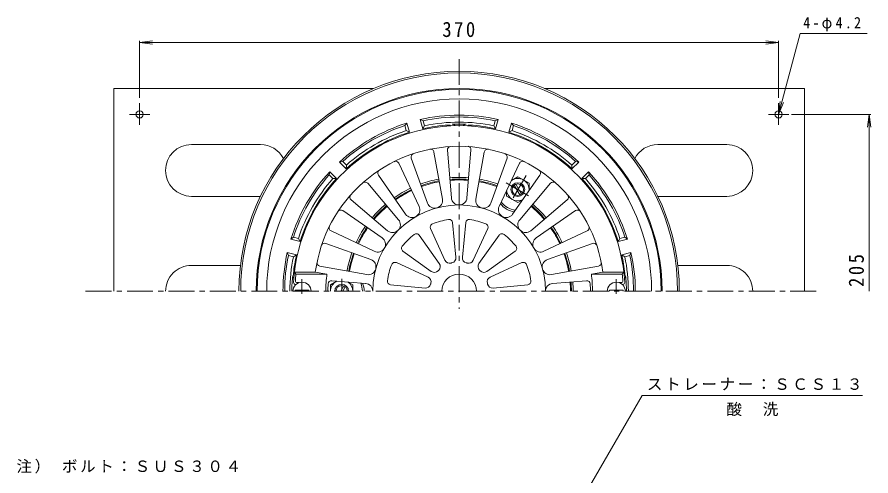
# Model space of a CAD drawing. Units: millimetres, scale not verified. Extents: x -301 to 216, y -356 to 380.
# Drawn here: x -299.5 to 194.9, y 114.6 to 380.4 of the extents above; entities that cross this region are included whole.
import ezdxf

# ---------------------------------------------------------------- set-up
doc = ezdxf.new("R2010")
doc.units = ezdxf.units.MM
doc.header["$LTSCALE"] = 3
doc.linetypes.add('CHAIN1', pattern=[8, 5, -1, 1, -1])
for name, color, linetype, lineweight in [('0-0_通り芯', 3, 'Continuous', 9), ('0-1_躯体', 2, 'Continuous', 9), ('0-2_仕上', 6, 'Continuous', 9), ('0-4_その他', 7, 'Continuous', 9), ('0-5_寸法', 7, 'Continuous', 9), ('0-A', 2, 'Continuous', 9)]:
    doc.layers.add(name, color=color, linetype=linetype, lineweight=lineweight)
doc.styles.add('ＭＳ ゴシック', font='')
doc.styles.get('ＭＳ ゴシック').set_extended_font_data('MS Gothic')

msp = doc.modelspace()

# ---------------------------------------------------------------- linework, layer by layer
at = {"layer": '0-0_通り芯', "linetype": 'CHAIN1'}
for p, q in [((-43.5, 356.075), (-43.5, 211.316)), ((-259.779, 221.523), (166.071, 221.523))]:
    msp.add_line(p, q, dxfattribs=at)
at = {"layer": '0-0_通り芯'}
for radius, start, end in [(127.5, 0, 180), (126.5, 0, 180), (64.5, 100.2281, 109.76935), (64.5, 85.22809, 94.76926), (64.5, 70.22815, 79.76929), (64.5, 115.22823, 124.76952), (64.5, 130.22838, 139.76978), (64.5, 40.2285, 49.76959), (64.5, 145.22865, 154.77003), (64.5, 25.22882, 34.76982), (64.5, 160.229, 169.77042), (64.5, 10.22911, 19.7701), (64.5, 0, 4.77045)]:
    msp.add_arc((-43.5, 221.523), radius, start, end, dxfattribs=at)
at = {"layer": '0-1_躯体'}
for p, q in [((-74.915, 317.513), (-73.743, 318.936)), ((-74.137, 314.611), (-74.915, 317.513)), ((-72.318, 313.619), (-73.743, 318.936)), ((-64.591, 315.69), (-66.016, 321.007)), ((-66.016, 321.007), (-64.289, 320.36)), ((-63.512, 317.458), (-64.591, 315.69)), ((-63.512, 317.458), (-64.289, 320.36)), ((-23.488, 317.458), (-22.711, 320.36)), ((-22.409, 315.69), (-23.488, 317.458)), ((-22.711, 320.36), (-20.984, 321.007)), ((-22.409, 315.69), (-20.984, 321.007)), ((-14.682, 313.619), (-13.257, 318.936)), ((-13.257, 318.936), (-12.085, 317.513)), ((-12.863, 314.611), (-12.085, 317.513)), ((-72.318, 313.619), (-74.137, 314.611)), ((-12.863, 314.611), (-14.682, 313.619)), ((-112.741, 296.421), (-110.923, 296.724)), ((-108.798, 294.599), (-110.923, 296.724)), ((21.798, 294.599), (23.923, 296.724)), ((23.923, 296.724), (25.741, 296.421)), ((-108.849, 292.529), (-112.741, 296.421)), ((-108.798, 294.599), (-108.849, 292.529)), ((21.849, 292.529), (21.798, 294.599)), ((21.849, 292.529), (25.741, 296.421)), ((-118.701, 288.946), (-118.398, 290.764)), ((-116.576, 286.821), (-118.701, 288.946)), ((-114.506, 286.872), (-118.398, 290.764)), ((-114.506, 286.872), (-116.576, 286.821)), ((27.506, 286.872), (31.398, 290.764)), ((29.576, 286.821), (27.506, 286.872)), ((29.576, 286.821), (31.701, 288.946)), ((31.398, 290.764), (31.701, 288.946)), ((-140.913, 251.766), (-139.49, 252.938)), ((-136.588, 252.16), (-139.49, 252.938)), ((-136.588, 252.16), (-135.597, 250.341)), ((48.597, 250.341), (49.588, 252.16)), ((49.588, 252.16), (52.49, 252.938)), ((52.49, 252.938), (53.913, 251.766)), ((-135.597, 250.341), (-140.913, 251.766)), ((48.597, 250.341), (53.913, 251.766)), ((-137.667, 242.614), (-142.984, 244.039)), ((-142.337, 242.312), (-142.984, 244.039)), ((-139.435, 241.535), (-142.337, 242.312)), ((-137.667, 242.614), (-139.435, 241.535)), ((50.667, 242.614), (55.984, 244.039)), ((50.667, 242.614), (52.435, 241.535)), ((52.435, 241.535), (55.337, 242.312)), ((55.337, 242.312), (55.984, 244.039))]:
    msp.add_line(p, q, dxfattribs=at)
at = {"layer": '0-1_躯体', "color": 4, "linetype": 'CHAIN1'}
for p, q in [((-4.774, 288.598), (-13.815, 272.938)), ((-3.274, 276.825), (-16.434, 284.423)), ((-111.505, 228.711), (-111.506, 221.523))]:
    msp.add_line(p, q, dxfattribs=at)
at = {"layer": '0-1_躯体', "color": 4}
for p, q in [((-13.229, 285.763), (-9.497, 287.918)), ((-2.997, 284.165), (-9.497, 287.918)), ((-8.287, 277.322), (-11.573, 283.013)), ((-7.421, 277.822), (-10.707, 283.513)), ((-2.997, 279.86), (-2.997, 284.165)), ((-15.993, 276.668), (-15.992, 279.898)), ((-9.492, 272.915), (-15.993, 276.668)), ((-9.492, 272.915), (-6.7, 274.527)), ((-114.275, 227.43), (-118.001, 225.279)), ((-118.001, 221.523), (-118.001, 225.279)), ((-112.083, 221.523), (-110.296, 224.618)), ((-110.928, 221.523), (-109.43, 224.118)), ((-105.01, 225.278), (-107.8, 226.889)), ((-105.01, 225.278), (-105.01, 221.523))]:
    msp.add_line(p, q, dxfattribs=at)
for radius in [4, 3.324]:
    msp.add_circle((-9.497, 280.418), radius, dxfattribs=at)
at = {"layer": '0-1_躯体'}
for centre, radius, start, end in [((-43.5, 221.523), 117.5, 0, 180), ((-43.5, 221.523), 117, 0, 180), ((-43.5, 221.523), 111.441, 0, 180), ((-43.5, 221.523), 102, 77.24747, 102.75253), ((-43.5, 221.523), 101, 78.12161, 101.87839), ((-43.5, 221.523), 102, 107.24747, 132.75253), ((-43.5, 221.523), 101, 108.12161, 131.87839), ((-43.5, 221.523), 96.5, 93.6559, 102.62437), ((-43.5, 221.523), 98, 78.21727, 101.78273), ((-49.5, 315.796), 2, 53.43259, 94.32849), ((-43.5, 236.523), 81.876, 87.12955, 92.87045), ((-47.5, 316.298), 2, 36.68674, 92.87048), ((-39.5, 316.298), 2, 87.12952, 143.31386), ((-37.5, 315.796), 2, 85.67151, 126.57024), ((-43.5, 221.523), 96.5, 77.37563, 86.3441), ((-43.5, 221.523), 102, 47.24747, 72.75253), ((-43.5, 221.523), 101, 48.12161, 71.87839), ((-43.5, 221.523), 96.5, 107.37563, 132.62437), ((-43.5, 221.523), 98, 108.21727, 131.78273), ((-43.5, 221.523), 96.5, 47.37563, 72.62437), ((-43.5, 221.523), 98, 48.21727, 71.78273), ((-43.5, 221.523), 102, 137.24747, 162.75253), ((-43.5, 221.523), 101, 138.12161, 161.87839), ((-43.5, 221.523), 98, 138.21727, 161.78273), ((-43.5, 221.523), 96.5, 137.37563, 162.62437), ((-43.5, 221.523), 66, 85.22812, 94.76932), ((-43.5, 221.523), 96.5, 17.37563, 42.62437), ((-43.5, 221.523), 98, 18.21727, 41.78273), ((-43.5, 221.523), 102, 17.24747, 42.75253), ((-43.5, 221.523), 101, 18.12161, 41.87839), ((-43.5, 221.523), 66, 100.22812, 109.76938), ((-43.5, 221.523), 65, 100.2281, 109.76939), ((-43.5, 221.523), 65, 85.22809, 94.76929), ((-43.5, 221.523), 65, 70.22816, 79.76932), ((-43.5, 221.523), 66, 70.2282, 79.76932), ((-43.5, 221.523), 66, 115.22823, 124.76958), ((-43.5, 221.523), 65, 115.22824, 124.76953), ((-9.5, 280.413), 13, 218.9904, 261.02246), ((-9.5, 280.413), 12, 216.66089, 263.35352), ((-43.5, 221.523), 66, 130.22842, 139.76976), ((-43.5, 221.523), 65, 130.22841, 139.76979), ((-43.5, 221.523), 65, 40.22852, 49.76955), ((-43.5, 221.523), 66, 40.22855, 49.76958), ((-43.5, 221.523), 66, 145.22873, 154.77005), ((-43.5, 221.523), 65, 145.22868, 154.77003), ((-43.5, 221.523), 65, 25.22882, 34.76981), ((-43.5, 221.523), 66, 25.22887, 34.76984), ((-43.5, 221.523), 102, 167.24747, 180), ((-43.5, 221.523), 101, 168.12161, 180), ((-43.5, 221.523), 96.5, 167.37564, 173.92558), ((-43.5, 221.523), 66, 160.22902, 169.7704), ((-43.5, 221.523), 65, 160.22902, 169.77037), ((-43.5, 221.523), 65, 10.22916, 19.77013), ((-43.5, 221.523), 66, 10.22914, 19.7701), ((-43.5, 221.523), 96.5, 6.07442, 12.62436), ((-43.5, 221.523), 101, 0, 11.87839), ((-43.5, 221.523), 102, 0, 12.75253), ((-43.5, 221.523), 98, 168.21727, 180), ((-43.5, 221.523), 98, 0, 11.78273), ((-58.5, 221.523), 81.876, 173.5304, 180), ((-137.867, 230.523), 2, 173.52994, 227.9836), ((-137.469, 231.523), 2, 173.9258, 215.73607), ((50.469, 231.523), 2, 324.26527, 6.0742), ((50.867, 230.523), 2, 312.01678, 6.47006), ((-28.5, 221.523), 81.876, 0, 6.4696), ((-111.5, 221.523), 12, 0, 23.35352), ((-111.5, 221.523), 13, 0, 21.02246), ((-43.5, 221.523), 65, 0, 4.77045), ((-43.5, 221.523), 66, 0, 4.77049)]:
    msp.add_arc(centre, radius, start, end, dxfattribs=at)
at = {"layer": '0-1_躯体', "color": 4}
for centre, radius, start, end in [((-9.5, 280.413), 6.5, 354.74289, 125.20987), ((-9.5, 280.413), 6.5, 184.33124, 295.44144), ((-111.5, 221.523), 6.5, 115.16208, 180), ((-111.506, 221.523), 4, 0.00038, 179.9995), ((-111.506, 221.523), 3.324, 0.00046, 179.99939), ((-111.5, 221.523), 6.5, 359.99985, 55.41676)]:
    msp.add_arc(centre, radius, start, end, dxfattribs=at)
at = {"layer": '0-2_仕上'}
for p, q in [((-58.057, 302.196), (-53.144, 274.974)), ((-50.316, 303.215), (-48.016, 275.649)), ((-36.681, 303.215), (-38.981, 275.649)), ((-28.94, 302.196), (-33.853, 274.974)), ((-71.227, 298.666), (-61.87, 272.635)), ((-15.77, 298.666), (-25.127, 272.635)), ((-78.44, 295.679), (-66.649, 270.656)), ((-8.557, 295.679), (-20.348, 270.656)), ((-90.249, 288.861), (-74.473, 266.139)), ((3.252, 288.861), (-12.524, 266.139)), ((-96.442, 284.109), (-78.577, 262.99)), ((9.445, 284.109), (-8.42, 262.99)), ((-106.084, 274.467), (-84.965, 256.602)), ((19.087, 274.467), (-2.032, 256.602)), ((-110.837, 268.273), (-88.114, 252.498)), ((23.84, 268.273), (1.117, 252.498)), ((-60.088, 257.866), (-51.71, 239.512)), ((-47.303, 261.291), (-45.382, 241.207)), ((-39.694, 261.291), (-41.615, 241.207)), ((-26.909, 257.866), (-35.287, 239.512)), ((-117.654, 256.465), (-92.631, 244.674)), ((-66.678, 254.061), (-54.972, 237.628)), ((-20.319, 254.061), (-32.025, 237.628)), ((30.657, 256.465), (5.634, 244.674)), ((-120.642, 249.252), (-94.611, 239.895)), ((33.645, 249.252), (7.614, 239.895)), ((-76.036, 244.702), (-59.604, 232.996)), ((-10.96, 244.702), (-27.393, 232.996)), ((-79.841, 238.112), (-61.487, 229.734)), ((-7.156, 238.112), (-25.51, 229.734)), ((-138.866, 232.523), (-137.971, 231.523)), ((-126.775, 232.523), (-138.866, 232.523)), ((-126.775, 232.523), (-120.048, 231.523)), ((-124.171, 236.081), (-96.949, 231.169)), ((37.174, 236.081), (9.952, 231.169)), ((39.778, 232.523), (33.051, 231.523)), ((39.778, 232.523), (51.869, 232.523)), ((51.869, 232.523), (50.974, 231.523)), ((-120.048, 231.523), (-137.971, 231.523)), ((-117.215, 227.675), (-97.624, 226.04)), ((30.218, 227.675), (10.627, 226.04)), ((33.051, 231.523), (50.974, 231.523)), ((-137.901, 225.523), (-138.367, 225.523)), ((-136.103, 226.523), (-137.307, 226.523)), ((-83.267, 225.328), (-63.183, 223.406)), ((-3.73, 225.328), (-23.814, 223.406)), ((49.103, 226.523), (50.31, 226.523)), ((50.901, 225.523), (51.37, 225.523)), ((-138.5, 222.124), (-130.5, 222.124)), ((-138.5, 221.524), (-138.5, 222.124)), ((-130.5, 221.524), (-130.5, 222.124)), ((43.5, 221.524), (43.5, 222.124)), ((51.5, 222.124), (43.5, 222.124)), ((51.5, 221.524), (51.5, 222.124))]:
    msp.add_line(p, q, dxfattribs=at)
at = {"layer": '0-2_仕上', "linetype": 'CHAIN1'}
for p, q in [((-134.5, 220.082), (-134.5, 228.583)), ((47.5, 220.082), (47.5, 228.583))]:
    msp.add_line(p, q, dxfattribs=at)
at = {"layer": '0-2_仕上'}
for centre, radius, start, end in [((-43.499, 221.523), 96, 3.017, 176.983), ((-43.499, 221.523), 84, 7.52466, 172.47534), ((-60.025, 301.84), 2, 10.22971, 101.6272), ((-48.323, 303.381), 2, 93.37323, 184.77032), ((-38.635, 303.64), 2, 347.72971, 79.1272), ((-26.972, 301.84), 2, 78.37323, 169.77032), ((-80.249, 294.826), 2, 25.22971, 116.6272), ((-69.345, 299.343), 2, 108.37323, 199.77032), ((-17.652, 299.343), 2, 340.22971, 71.6272), ((-6.748, 294.826), 2, 63.37323, 154.77032), ((-88.606, 290.002), 2, 123.37323, 214.77032), ((1.609, 290.002), 2, 325.22971, 56.6272), ((-97.969, 282.817), 2, 40.22971, 131.6272), ((10.972, 282.817), 2, 48.37323, 139.77032), ((-104.792, 275.994), 2, 138.37323, 229.77032), ((17.795, 275.994), 2, 310.22971, 41.6272), ((-57.636, 274.157), 4.5, 199.77057, 285.03438), ((-57.573, 274.174), 4.5, 284.96577, 10.22958), ((-43.531, 276.023), 4.5, 184.77057, 270.03438), ((-43.466, 276.023), 4.5, 269.96577, 355.22958), ((-29.424, 274.174), 4.5, 169.77057, 255.03438), ((-29.361, 274.157), 4.5, 254.96577, 340.22958), ((-111.977, 266.63), 2, 55.22971, 146.6272), ((-43.499, 221.523), 50, 0.03436, 179.96564), ((-70.72, 268.738), 4.5, 299.96577, 25.22958), ((-16.277, 268.738), 4.5, 154.77057, 240.03438), ((24.98, 266.63), 2, 33.37323, 124.77032), ((-82.013, 260.083), 4.5, 314.96577, 40.22958), ((-70.777, 268.705), 4.5, 214.77057, 300.03438), ((-43.499, 221.523), 42, 98.33109, 111.66882), ((-49.294, 261.101), 2, 5.46509, 98.33093), ((-37.703, 261.101), 2, 81.66895, 174.53519), ((-43.499, 221.523), 42, 68.33109, 81.66882), ((-16.22, 268.705), 4.5, 239.96577, 325.22958), ((-4.984, 260.083), 4.5, 139.77057, 225.03438), ((-116.802, 258.274), 2, 153.37323, 244.77032), ((-58.268, 258.696), 2, 111.66895, 204.53519), ((-28.729, 258.696), 2, 335.46509, 68.33093), ((29.805, 258.274), 2, 295.22971, 26.6272), ((-90.681, 248.801), 4.5, 329.96577, 55.22958), ((-82.059, 260.037), 4.5, 229.77057, 315.03438), ((-43.499, 221.523), 42, 128.33109, 141.66882), ((-68.307, 252.901), 2, 35.46509, 128.33093), ((-18.69, 252.901), 2, 51.66895, 144.53519), ((-43.499, 221.523), 42, 38.33109, 51.66882), ((-4.938, 260.037), 4.5, 224.96577, 310.22958), ((3.684, 248.801), 4.5, 124.77057, 210.03438), ((-121.319, 247.37), 2, 70.22971, 161.6272), ((-74.876, 246.331), 2, 141.66895, 234.53519), ((-12.121, 246.331), 2, 305.46509, 38.33093), ((34.322, 247.37), 2, 18.37323, 109.77032), ((-90.713, 248.745), 4.5, 244.77057, 330.03438), ((3.716, 248.745), 4.5, 209.96577, 295.22958), ((-123.816, 238.049), 2, 168.37323, 259.77032), ((-96.133, 235.66), 4.5, 344.96577, 70.22958), ((-80.672, 236.293), 2, 65.46509, 158.33093), ((-57.415, 235.888), 3, 314.09177, 35.465), ((-48.98, 240.757), 3, 204.53481, 285.90804), ((-43.499, 221.523), 17, 104.09204, 105.908), ((-48.368, 240.921), 3, 284.09177, 5.465), ((-38.629, 240.921), 3, 174.53481, 255.90804), ((-43.498, 221.523), 17, 74.09204, 75.908), ((-38.017, 240.757), 3, 254.09177, 335.465), ((-29.582, 235.888), 3, 144.53481, 225.90804), ((-6.325, 236.293), 2, 21.66895, 114.53519), ((9.136, 235.66), 4.5, 109.77057, 195.03438), ((36.819, 238.049), 2, 280.22971, 11.6272), ((-96.15, 235.597), 4.5, 259.77057, 345.03438), ((-43.499, 221.523), 42, 158.33109, 171.66882), ((-57.863, 235.439), 3, 234.53481, 315.90804), ((-43.499, 221.523), 17, 134.09204, 135.908), ((-43.498, 221.523), 17, 44.09204, 45.908), ((-29.134, 235.439), 3, 224.09177, 305.465), ((-43.499, 221.523), 42, 8.33109, 21.66882), ((9.153, 235.597), 4.5, 194.96577, 280.22958), ((-137.307, 227.523), 1, 176.3403, 270), ((-43.499, 221.523), 95, 173.95764, 176.3403), ((-43.498, 221.523), 77.201, 172.55745, 179.99956), ((-117.382, 225.682), 2, 85.22945, 176.77815), ((-83.076, 227.319), 2, 171.66895, 264.53519), ((-62.733, 227.005), 3, 344.09177, 65.465), ((-43.498, 221.523), 10, 0.00383, 179.99617), ((-24.264, 227.005), 3, 114.53481, 195.90804), ((-3.921, 227.319), 2, 275.46509, 8.33093), ((30.385, 225.682), 2, 3.22185, 94.77055), ((-43.499, 221.523), 77.201, 0.00044, 7.44255), ((50.31, 227.523), 1, 270, 3.6597), ((-43.498, 221.523), 95, 3.6597, 6.04236), ((-134.5, 221.524), 5.25, 0, 180), ((-138.367, 226.523), 1, 176.983, 270), ((-43.498, 221.523), 76.001, 176.77823, 179.99956), ((-97.999, 221.556), 4.5, 359.96577, 85.22958), ((-62.897, 226.393), 3, 264.53481, 345.90804), ((-43.499, 221.523), 17, 164.09204, 165.908), ((-43.498, 221.523), 17, 14.09204, 15.908), ((-24.1, 226.393), 3, 194.09177, 275.465), ((11.001, 221.556), 4.5, 94.77057, 180.40736), ((-43.499, 221.523), 76.001, 0.00044, 3.22177), ((47.5, 221.524), 5.25, 0, 180), ((51.37, 226.523), 1, 270, 3.017)]:
    msp.add_arc(centre, radius, start, end, dxfattribs=at)
at = {"layer": '0-4_その他'}
for p, q in [((-228.5, 365.723), (-221.064, 366.702)), ((-228.5, 366.623), (-228.5, 333.644)), ((141.5, 365.723), (134.064, 366.702)), ((141.5, 366.623), (141.5, 333.644)), ((-228.5, 365.723), (141.5, 365.723)), ((-228.5, 365.723), (-221.064, 364.744)), ((141.5, 365.723), (134.064, 364.744)), ((194.865, 324.023), (149.004, 324.023)), ((193.965, 324.023), (194.944, 316.587))]:
    msp.add_line(p, q, dxfattribs=at)
msp.add_lwpolyline([(193.965, 221.523), (193.965, 324.023), (192.986, 316.587)], dxfattribs=at)
at = {"layer": '0-5_寸法'}
for p, q in [((141.5, 324.023), (154.028, 370.777)), ((154.028, 370.777), (192.808, 370.777)), ((141.5, 324.023), (142.479, 331.459)), ((141.5, 324.023), (144.37, 330.952)), ((-26.5, 7.115), (62.428, 161.143)), ((62.428, 161.143), (190.126, 161.143))]:
    msp.add_line(p, q, dxfattribs=at)
at = {"layer": '0-A'}
for p, q in [((-243.5, 339.023), (-243.5, 221.523)), ((-243.5, 339.023), (-92.998, 339.023)), ((5.998, 339.023), (156.5, 339.023)), ((156.5, 339.023), (156.5, 221.523)), ((-228.5, 330.431), (-228.5, 317.875)), ((141.5, 330.431), (141.5, 317.875)), ((-234.314, 324.023), (-222.565, 324.023)), ((147.314, 324.023), (135.565, 324.023)), ((-198.5, 306.523), (-158.5, 306.523)), ((111.5, 306.523), (71.5, 306.523)), ((-198.5, 276.523), (-158.527, 276.523)), ((111.5, 276.523), (71.527, 276.523)), ((-198.5, 236.523), (-170.115, 236.523)), ((111.5, 236.523), (83.115, 236.523))]:
    msp.add_line(p, q, dxfattribs=at)
for centre in [(-228.5, 324.023), (141.5, 324.023)]:
    msp.add_circle(centre, 2.1, dxfattribs=at)
for centre, start, end in [((-198.5, 291.523), 90, 270), ((-158.5, 291.523), 27.44629, 90), ((71.5, 291.523), 90, 152.55371), ((111.5, 291.523), 270, 90), ((-198.5, 221.523), 90, 180.00018), ((111.5, 221.523), 359.99982, 90)]:
    msp.add_arc(centre, 15, start, end, dxfattribs=at)

# ---------------------------------------------------------------- texts
at = {"layer": '0-4_その他', "color": 2, "insert": (-53.25, 368.723), "char_height": 8.798, "attachment_point": 7, "style": 'ＭＳ ゴシック'}
msp.add_mtext('\\T1.27;\\W0.9;370', dxfattribs=at)
at = {"layer": '0-4_その他', "color": 2, "insert": (190.965, 224.036), "char_height": 8.798, "attachment_point": 7, "rotation": 90, "style": 'ＭＳ ゴシック'}
msp.add_mtext('\\T1.27;\\W0.9;205', dxfattribs=at)
at = {"layer": '0-5_寸法', "char_height": 6.598, "attachment_point": 7, "style": 'ＭＳ ゴシック'}
for s, insert in [('\\T1.32;\\W0.9;4-φ4.2', (155.754, 372.063)), ('\\T1.17;ストレーナー：ＳＣＳ１３', (65.236, 164.096)), ('\\T1.17;酸\u3000洗', (111.277, 149.2)), ('\\T1.17;注）\\~ボルト：ＳＵＳ３０４', (-299.817, 116.005))]:
    msp.add_mtext(s, dxfattribs=dict(at, insert=insert))

doc.saveas('drawing.dxf')
